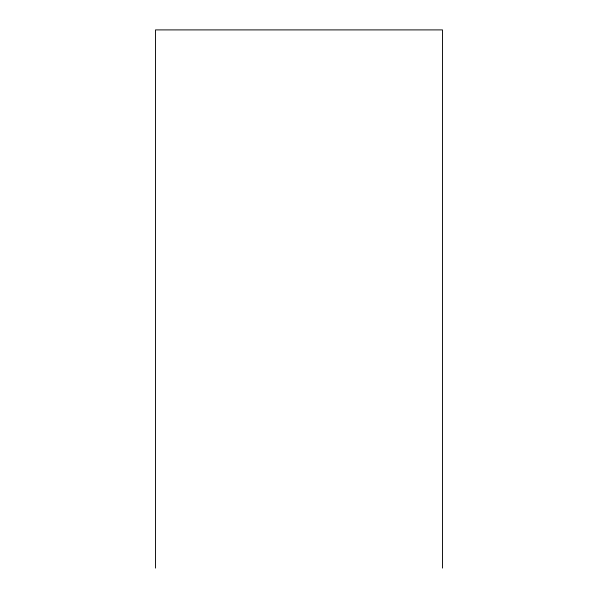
<?xml version="1.0" encoding="UTF-8"?>
<svg xmlns="http://www.w3.org/2000/svg" width="598" height="598" viewBox="0 0 598 598"><rect width="100%" height="100%" fill="white"/><g stroke="black" fill="none" stroke-linecap="round" stroke-linejoin="round"><path stroke-width="0.9" d="M442.49 568.1L442.49 29.9L155.51 29.9L155.51 568.1"/></g></svg>
